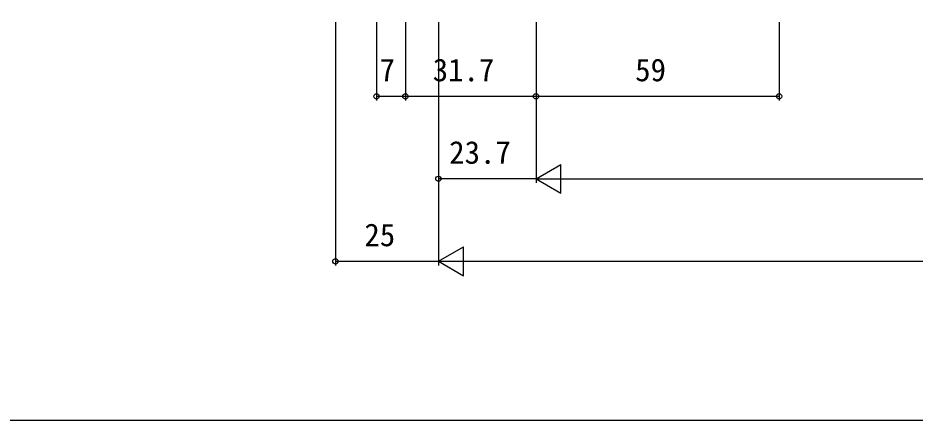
# Model space of a CAD drawing. Units: millimetres, scale not verified. Extents: x -437 to 438, y -281 to 279.
# Drawn here: x -121.2 to 96.5, y -281.3 to -183.8 of the extents above; entities that cross this region are included whole.
import ezdxf
from ezdxf.enums import TextEntityAlignment as Align

# ---------------------------------------------------------------- set-up
doc = ezdxf.new("R2010")
doc.units = ezdxf.units.MM
doc.header["$LTSCALE"] = 2
doc.layers.add('0-7_YKK_D', color=6, linetype='Continuous')
doc.layers.add('0-8_YKK_ZWAK', color=7, linetype='Continuous')
doc.styles.add('ＭＳ ゴシック', font='')
doc.styles.get('ＭＳ ゴシック').set_extended_font_data('MS Gothic')

msp = doc.modelspace()

# ---------------------------------------------------------------- linework, layer by layer
at = {"layer": '0-7_YKK_D'}
for p, q in [((-44.2, -184.8), (-44.2, -243.8)), ((-34.2, -184.8), (-34.2, -203.8)), ((-27.2, -184.8), (-27.2, -203.8)), ((-27.2, -184.8), (-27.2, -203.8)), ((-19.2, -184.8), (-19.2, -243.8)), ((-19.2, -184.8), (-19.2, -223.8)), ((-19.2, -184.8), (-19.2, -243.8)), ((4.5, -184.8), (4.5, -223.8)), ((4.5, -184.8), (4.5, -223.8)), ((4.5, -184.8), (4.5, -203.8)), ((4.5, -184.8), (4.5, -203.8)), ((63.5, -184.8), (63.5, -203.8)), ((-34.2, -202.8), (-27.2, -202.8)), ((-27.2, -202.8), (4.5, -202.8)), ((4.5, -202.8), (63.5, -202.8)), ((4.5, -222.8), (10.562, -219.3)), ((10.562, -226.3), (10.562, -219.3)), ((4.5, -222.8), (-19.2, -222.8)), ((4.5, -222.8), (10.562, -226.3)), ((4.5, -222.8), (16.624, -222.8)), ((11.5, -222.8), (297.5, -222.8)), ((-19.2, -242.8), (-13.138, -239.3)), ((-13.138, -246.3), (-13.138, -239.3)), ((-44.2, -242.8), (-19.2, -242.8)), ((-19.2, -242.8), (-13.138, -246.3)), ((-19.2, -242.8), (-7.076, -242.8)), ((-12.2, -242.8), (321.2, -242.8))]:
    msp.add_line(p, q, dxfattribs=at)
for centre in [(-34.2, -202.8), (-27.2, -202.8), (-27.2, -202.8), (4.5, -202.8), (4.5, -202.8), (63.5, -202.8), (-19.2, -222.8), (-44.2, -242.8)]:
    msp.add_circle(centre, 0.637, dxfattribs=at)
at = {"layer": '0-8_YKK_ZWAK'}
msp.add_lwpolyline([(-436.8, -281.3), (438.2, -281.3), (438.2, 243.7)], dxfattribs=at)

# ---------------------------------------------------------------- texts
at = {"layer": '0-7_YKK_D', "style": 'ＭＳ ゴシック'}
for s, p in [('31.7', (-20.576, -200.8)), ('59', (28.567, -200.8)), ('7', (-33.449, -200.8)), ('23.7', (-16.576, -220.8)), ('25', (-37.155, -240.8))]:
    msp.add_text(s, height=5.499, dxfattribs=at).set_placement(p, align=Align.BOTTOM_LEFT)

doc.saveas('drawing.dxf')
